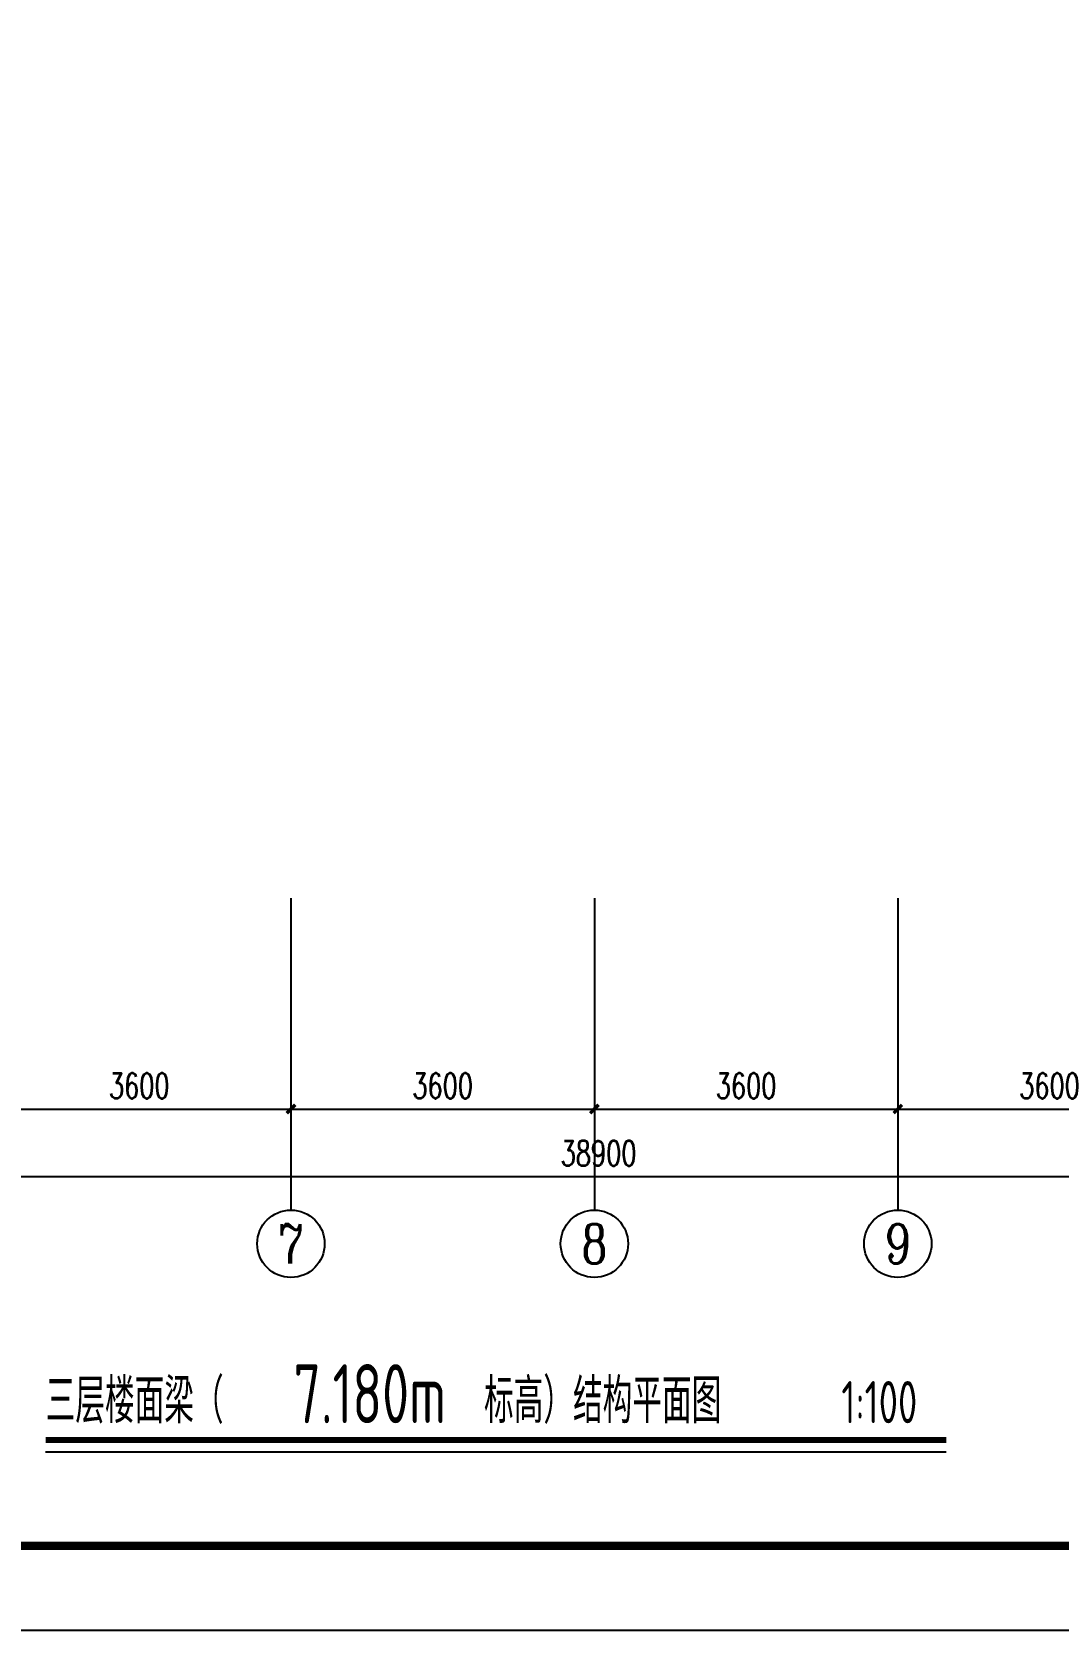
# Model space of a CAD drawing. Extents: x 1051052 to 1482120, y -981644 to -673261.
# Drawn here: x 1247130 to 1259304, y -981644 to -962686 of the extents above; entities that cross this region are included whole.
import ezdxf
from ezdxf.enums import TextEntityAlignment as Align

# ---------------------------------------------------------------- set-up
doc = ezdxf.new("R2010")
doc.units = 0
doc.header["$LTSCALE"] = 1000
doc.header["$MEASUREMENT"] = 0
for name, color, linetype in [('AXIS', 3, 'Continuous'), ('AXIS_TEXT', 7, 'Continuous'), ('DIM_SYMB', 3, 'Continuous'), ('PUB_TEXT', 7, 'Continuous'), ('TK', 142, 'Continuous'), ('填充', 8, 'Continuous')]:
    doc.layers.add(name, color=color, linetype=linetype)
doc.styles.add('_TCH_AXIS', font='COMPLEX', dxfattribs={"bigfont": 'GBCBIG'})
doc.styles.add('_TCH_DIM_T3', font='SIMPLEX', dxfattribs={"width": 0.705882, "bigfont": 'GBCBIG'})
doc.styles.add('COMPLEX', font='COMPLEX')
doc.styles.get("Standard").update_dxf_attribs({"font": 'tssdeng.shx', "width": 0.7, "bigfont": '0hztxt.shx'})
doc.dimstyles.new('_TCH_ARCH&&100', dxfattribs={"dimtxt": 297.5, "dimasz": 100, "dimexe": 250, "dimexo": 300, "dimgap": 126.25, "dimtad": 1, "dimdec": 0, "dimzin": 0, "dimdsep": 46, "dimtxsty": '_TCH_DIM_T3', "dimblk": 'ARCHTICK', "dimcen": 0.09, "dimclrt": 7, "dimazin": 2, "dimtfac": 1, "dimtdec": 0, "dimtix": 1, "dimtmove": 2, "dimatfit": 3, "dimfxl": 0, "dimtolj": 1, "dimtzin": 0, "dimarcsym": 0})

# ---------------------------------------------------------------- blocks, each defined once
blk = doc.blocks.new('_ArchTick')
at = {"color": 0, "linetype": 'ByBlock', "const_width": 0.4}
blk.add_lwpolyline([(-0.5, -0.5), (0.5, 0.5)], dxfattribs=at)
blk = doc.blocks.new('*D810')
at = {"layer": 'AXIS', "color": 0, "lineweight": -2, "transparency": 16777216}
for p, q in [((1246603, -973963), (1246603, -975713)), ((1250203, -973963), (1250203, -975713)), ((1246603, -975463), (1250203, -975463))]:
    blk.add_line(p, q, dxfattribs=at)
at = {"layer": 'Defpoints', "color": 0, "transparency": 16777216}
for p in [(1246603, -972963), (1250203, -972963), (1250203, -975463)]:
    blk.add_point(p, dxfattribs=at)
at = {"layer": 'AXIS', "color": 0, "lineweight": -2, "transparency": 16777216, "xscale": 100, "yscale": 100, "zscale": 100, "rotation": 180}
blk.add_blockref('_ArchTick', (1246603, -975463), dxfattribs=at)
at = {"layer": 'AXIS', "color": 0, "lineweight": -2, "transparency": 16777216, "xscale": 100, "yscale": 100, "zscale": 100}
blk.add_blockref('_ArchTick', (1250203, -975463), dxfattribs=at)
at = {"layer": 'AXIS', "color": 7, "transparency": 16777216, "insert": (1248403, -975188), "char_height": 297.5, "attachment_point": 5, "style": '_TCH_DIM_T3'}
blk.add_mtext('\\A1;3600', dxfattribs=at)
blk = doc.blocks.new('*D811')
at = {"layer": 'AXIS', "color": 0, "lineweight": -2, "transparency": 16777216}
for p, q in [((1250203, -973963), (1250203, -975713)), ((1253803, -973963), (1253803, -975713)), ((1250203, -975463), (1253803, -975463))]:
    blk.add_line(p, q, dxfattribs=at)
at = {"layer": 'Defpoints', "color": 0, "transparency": 16777216}
for p in [(1250203, -972963), (1253803, -972963), (1253803, -975463)]:
    blk.add_point(p, dxfattribs=at)
at = {"layer": 'AXIS', "color": 0, "lineweight": -2, "transparency": 16777216, "xscale": 100, "yscale": 100, "zscale": 100, "rotation": 180}
blk.add_blockref('_ArchTick', (1250203, -975463), dxfattribs=at)
at = {"layer": 'AXIS', "color": 0, "lineweight": -2, "transparency": 16777216, "xscale": 100, "yscale": 100, "zscale": 100}
blk.add_blockref('_ArchTick', (1253803, -975463), dxfattribs=at)
at = {"layer": 'AXIS', "color": 7, "transparency": 16777216, "insert": (1252003, -975188), "char_height": 297.5, "attachment_point": 5, "style": '_TCH_DIM_T3'}
blk.add_mtext('\\A1;3600', dxfattribs=at)
blk = doc.blocks.new('*D812')
at = {"layer": 'AXIS', "color": 0, "lineweight": -2, "transparency": 16777216}
for p, q in [((1253803, -973963), (1253803, -975713)), ((1257403, -973963), (1257403, -975713)), ((1253803, -975463), (1257403, -975463))]:
    blk.add_line(p, q, dxfattribs=at)
at = {"layer": 'Defpoints', "color": 0, "transparency": 16777216}
for p in [(1253803, -972963), (1257403, -972963), (1257403, -975463)]:
    blk.add_point(p, dxfattribs=at)
at = {"layer": 'AXIS', "color": 0, "lineweight": -2, "transparency": 16777216, "xscale": 100, "yscale": 100, "zscale": 100, "rotation": 180}
blk.add_blockref('_ArchTick', (1253803, -975463), dxfattribs=at)
at = {"layer": 'AXIS', "color": 0, "lineweight": -2, "transparency": 16777216, "xscale": 100, "yscale": 100, "zscale": 100}
blk.add_blockref('_ArchTick', (1257403, -975463), dxfattribs=at)
at = {"layer": 'AXIS', "color": 7, "transparency": 16777216, "insert": (1255603, -975188), "char_height": 297.5, "attachment_point": 5, "style": '_TCH_DIM_T3'}
blk.add_mtext('\\A1;3600', dxfattribs=at)
blk = doc.blocks.new('*D813')
at = {"layer": 'AXIS', "color": 0, "lineweight": -2, "transparency": 16777216}
for p, q in [((1257403, -973963), (1257403, -975713)), ((1261003, -973963), (1261003, -975713)), ((1257403, -975463), (1261003, -975463))]:
    blk.add_line(p, q, dxfattribs=at)
at = {"layer": 'Defpoints', "color": 0, "transparency": 16777216}
for p in [(1257403, -972963), (1261003, -972963), (1261003, -975463)]:
    blk.add_point(p, dxfattribs=at)
at = {"layer": 'AXIS', "color": 0, "lineweight": -2, "transparency": 16777216, "xscale": 100, "yscale": 100, "zscale": 100, "rotation": 180}
blk.add_blockref('_ArchTick', (1257403, -975463), dxfattribs=at)
at = {"layer": 'AXIS', "color": 0, "lineweight": -2, "transparency": 16777216, "xscale": 100, "yscale": 100, "zscale": 100}
blk.add_blockref('_ArchTick', (1261003, -975463), dxfattribs=at)
at = {"layer": 'AXIS', "color": 7, "transparency": 16777216, "insert": (1259203, -975188), "char_height": 297.5, "attachment_point": 5, "style": '_TCH_DIM_T3'}
blk.add_mtext('\\A1;3600', dxfattribs=at)
blk = doc.blocks.new('*D816')
at = {"layer": 'AXIS', "color": 0, "lineweight": -2, "transparency": 16777216}
for p, q in [((1234403, -974763), (1234403, -976513)), ((1273303, -974763), (1273303, -976513)), ((1234403, -976263), (1273303, -976263))]:
    blk.add_line(p, q, dxfattribs=at)
at = {"layer": 'Defpoints', "color": 0, "transparency": 16777216}
for p in [(1234403, -972963), (1273303, -972963), (1273303, -976263)]:
    blk.add_point(p, dxfattribs=at)
at = {"layer": 'AXIS', "color": 0, "lineweight": -2, "transparency": 16777216, "xscale": 100, "yscale": 100, "zscale": 100, "rotation": 180}
blk.add_blockref('_ArchTick', (1234403, -976263), dxfattribs=at)
at = {"layer": 'AXIS', "color": 0, "lineweight": -2, "transparency": 16777216, "xscale": 100, "yscale": 100, "zscale": 100}
blk.add_blockref('_ArchTick', (1273303, -976263), dxfattribs=at)
at = {"layer": 'AXIS', "color": 7, "transparency": 16777216, "insert": (1253853, -975988), "char_height": 297.5, "attachment_point": 5, "style": '_TCH_DIM_T3'}
blk.add_mtext('\\A1;38900', dxfattribs=at)
blk = doc.blocks.new('_AXISO')
blk.add_circle((0, 0), 0.5)
at = {"layer": 'AXIS_TEXT', "style": 'COMPLEX', "width": 1.041667}
blk.add_attdef('A', text='', height=0.56, dxfattribs=at).set_placement((-0.25, -0.28), (0.25, -0.28), align=Align.FIT)
blk = doc.blocks.new('A2K')
at = {"layer": 'TK'}
blk.add_lwpolyline([(0, 0), (59400, 0), (59400, 42000), (0, 42000)], close=True, dxfattribs=at)
at = {"layer": 'TK', "const_width": 100}
blk.add_lwpolyline([(2500, 1000), (58400, 1000), (58400, 41000), (2500, 41000)], close=True, dxfattribs=at)

msp = doc.modelspace()

# ---------------------------------------------------------------- linework, layer by layer
at = {"layer": 'AXIS'}
for p, q in [((1250202.984, -972962.74), (1250202.984, -976661.4)), ((1253802.984, -972962.74), (1253802.984, -976661.4)), ((1257402.984, -972962.74), (1257402.984, -976661.4))]:
    msp.add_line(p, q, dxfattribs=at)
at = {"layer": 'DIM_SYMB', "const_width": 70}
msp.add_lwpolyline([(1247292.537, -979390.845), (1257977.991, -979390.845)], dxfattribs=at)
at = {"layer": 'DIM_SYMB'}
msp.add_lwpolyline([(1247292.537, -979530.845), (1257977.991, -979530.845)], dxfattribs=at)

# ---------------------------------------------------------------- block references
at = {"layer": 'AXIS'}
ref = msp.add_blockref('_AXISO', (1250202.984, -977061.4), dxfattribs=dict(at, xscale=800, yscale=800, zscale=800))
ref.add_attrib('A', '7', dxfattribs={"layer": 'AXIS_TEXT', "height": 465.948, "style": '_TCH_AXIS'}).set_placement((1250047.668, -977294.374), (1250358.3, -977294.374), align=Align.FIT)
ref = msp.add_blockref('_AXISO', (1253802.984, -977061.4), dxfattribs=dict(at, xscale=800, yscale=800, zscale=800))
ref.add_attrib('A', '8', dxfattribs={"layer": 'AXIS_TEXT', "height": 465.948, "style": '_TCH_AXIS'}).set_placement((1253647.668, -977294.374), (1253958.3, -977294.374), align=Align.FIT)
ref = msp.add_blockref('_AXISO', (1257402.984, -977061.4), dxfattribs=dict(at, xscale=800, yscale=800, zscale=800))
ref.add_attrib('A', '9', dxfattribs={"layer": 'AXIS_TEXT', "height": 465.948, "style": '_TCH_AXIS'}).set_placement((1257247.668, -977294.374), (1257558.3, -977294.374), align=Align.FIT)
at = {"layer": '填充'}
msp.add_blockref('A2K', (1227177.895, -981643.929), dxfattribs=at)

# ---------------------------------------------------------------- texts
at = {"layer": 'PUB_TEXT', "color": 7, "width": 0.7}
for s, height, p in [('三层楼面梁（', 529.1339, (1247292.537, -979190.215)), ('7.180m', 700, (1250232.537, -979190.215)), ('标高）结构平面图', 529.1339, (1252494.075, -979190.215)), ('1:100', 500, (1256733.76, -979190.215))]:
    msp.add_text(s, height=height, dxfattribs=at).set_placement(p)

# ---------------------------------------------------------------- dimensions: what is measured, and where the dimension line sits
at = {"layer": 'AXIS'}
for p1, p2, distance, picture, middle in [((1234402.984, -972962.74), (1273302.984, -972962.74), -3300, '*D816', (1253852.984, -975987.74)), ((1246602.984, -972962.74), (1250202.984, -972962.74), -2500, '*D810', (1248402.984, -975187.74)), ((1250202.984, -972962.74), (1253802.984, -972962.74), -2500, '*D811', (1252002.984, -975187.74)), ((1253802.984, -972962.74), (1257402.984, -972962.74), -2500, '*D812', (1255602.984, -975187.74)), ((1257402.984, -972962.74), (1261002.984, -972962.74), -2500, '*D813', (1259202.984, -975187.74))]:
    dim = msp.add_aligned_dim(p1=p1, p2=p2, distance=distance, dimstyle='_TCH_ARCH&&100', dxfattribs=at)
    dim.commit()
    dim.dimension.update_dxf_attribs({"geometry": picture, "text_midpoint": middle})

doc.saveas('drawing.dxf')
